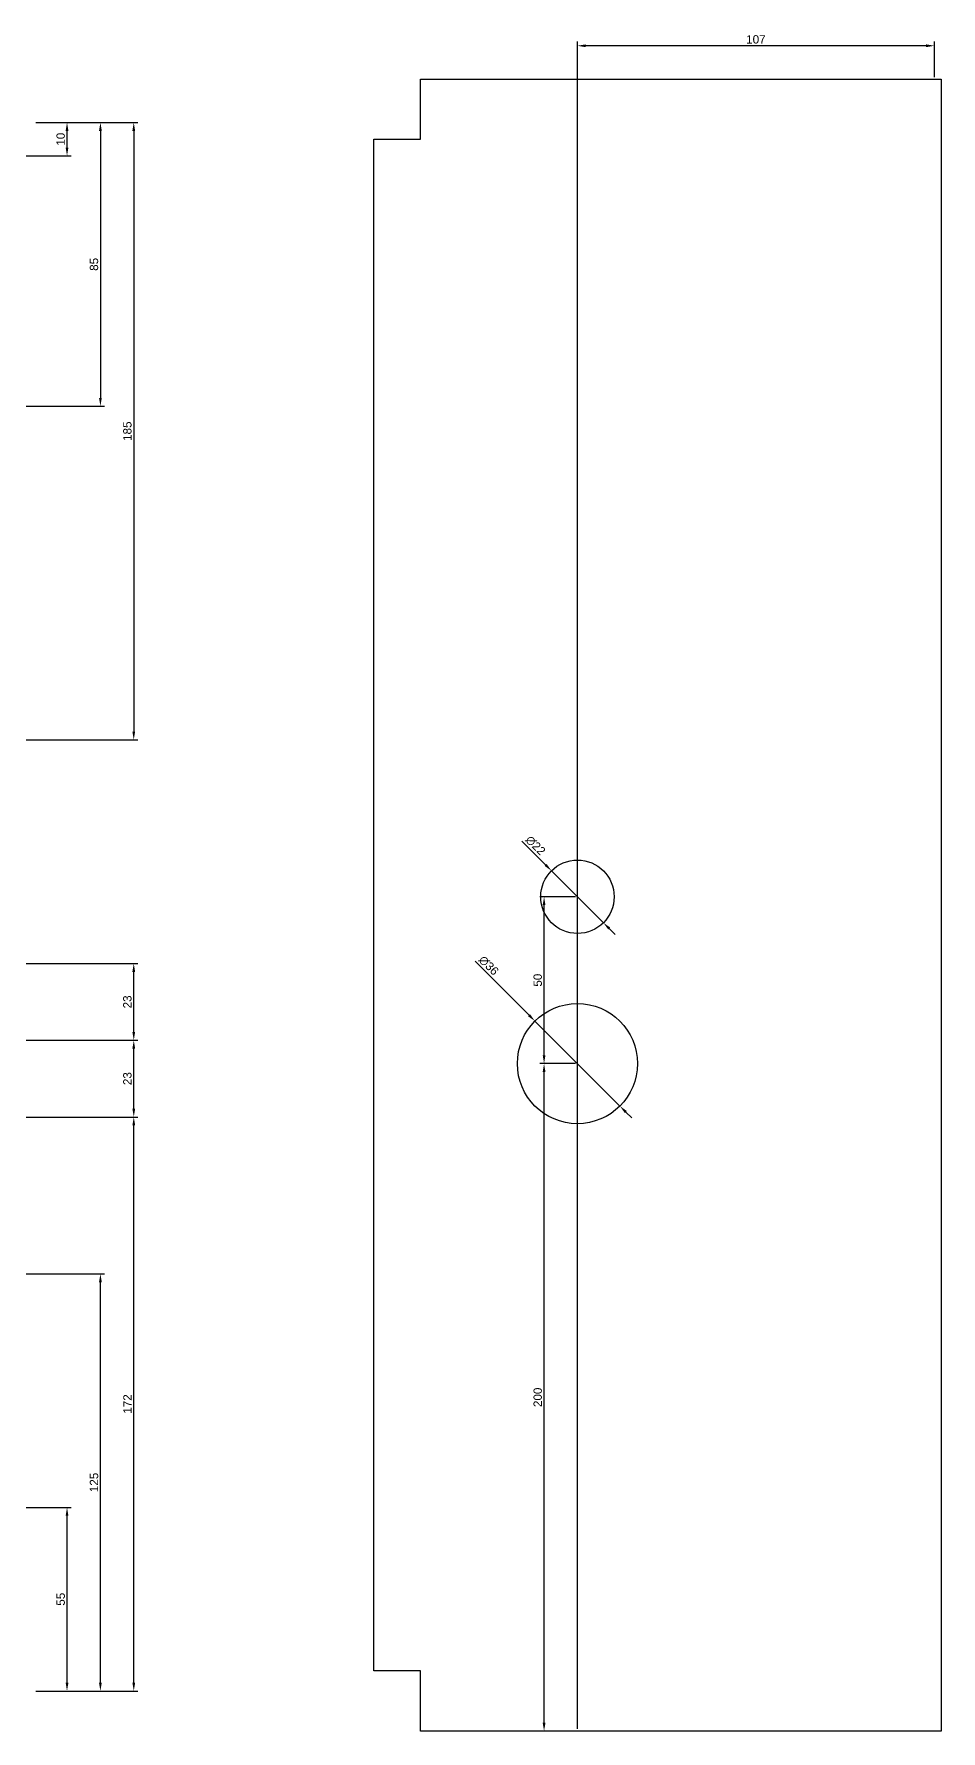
# Model space of a CAD drawing. Header units: millimetres. Extents: x 0 to 1565, y 0 to 836.
# Drawn here: x 543 to 815, y 164 to 673 of the extents above; entities that cross this region are included whole.
import ezdxf

# ---------------------------------------------------------------- set-up
doc = ezdxf.new("R2010")
doc.units = ezdxf.units.MM
for name, color, linetype in [('Dimension', 20, 'Continuous'), ('Dimension2', 62, 'Continuous'), ('Dimensions', 3, 'Continuous')]:
    doc.layers.add(name, color=color, linetype=linetype)
doc.styles.get("Standard").update_dxf_attribs({"font": 'arial.ttf'})
doc.dimstyles.new('ISO-25', dxfattribs={"dimtxt": 2.5, "dimasz": 2.5, "dimexe": 1.25, "dimexo": 0.625, "dimtad": 1, "dimtxsty": 'Standard', "dimcen": 2.5, "dimadec": 0, "dimazin": 0, "dimtfac": 1, "dimtmove": 0, "dimatfit": 3, "dimfxl": 1, "dimarcsym": 0})

# ---------------------------------------------------------------- blocks, each defined once
blk = doc.blocks.new('*D146')
at = {"layer": 'Dimensions', "color": 0, "lineweight": -2, "transparency": 16777216}
for p, q in [((706.12, 164.63), (706.12, 670.25)), ((810.62, 669), (708.62, 669)), ((813.12, 659.62), (813.12, 670.25))]:
    blk.add_line(p, q, dxfattribs=at)
at = {"layer": 'Dimensions', "color": 0, "transparency": 16777216}
for points in [[(708.62, 669.42), (708.62, 668.58), (706.12, 669)], [(810.62, 669.42), (810.62, 668.58), (813.12, 669)]]:
    blk.add_solid(points, dxfattribs=at)
at = {"layer": 'Dimensions', "color": 0, "transparency": 16777216, "insert": (759.62, 670.9), "char_height": 2.5, "attachment_point": 5}
blk.add_mtext('107', dxfattribs=at)
blk = doc.blocks.new('*D147')
at = {"layer": 'Dimensions', "color": 0, "lineweight": -2, "transparency": 16777216}
for p, q in [((705.5, 364), (694.87, 364)), ((696.12, 166.5), (696.12, 361.5)), ((705.5, 164), (694.87, 164))]:
    blk.add_line(p, q, dxfattribs=at)
at = {"layer": 'Dimensions', "color": 0, "transparency": 16777216}
for points in [[(695.71, 361.5), (696.54, 361.5), (696.12, 364)], [(695.71, 166.5), (696.54, 166.5), (696.12, 164)]]:
    blk.add_solid(points, dxfattribs=at)
at = {"layer": 'Dimensions', "color": 0, "transparency": 16777216, "insert": (694.22, 264), "char_height": 2.5, "attachment_point": 5, "rotation": 90}
blk.add_mtext('200', dxfattribs=at)
blk = doc.blocks.new('*D148')
at = {"layer": 'Dimensions', "color": 0, "lineweight": -2, "transparency": 16777216}
for p, q in [((705.5, 414), (694.87, 414)), ((696.12, 366.5), (696.12, 411.5)), ((705.5, 364), (694.87, 364))]:
    blk.add_line(p, q, dxfattribs=at)
at = {"layer": 'Dimensions', "color": 0, "transparency": 16777216}
for points in [[(695.71, 411.5), (696.54, 411.5), (696.12, 414)], [(695.71, 366.5), (696.54, 366.5), (696.12, 364)]]:
    blk.add_solid(points, dxfattribs=at)
at = {"layer": 'Dimensions', "color": 0, "transparency": 16777216, "insert": (694.22, 389), "char_height": 2.5, "attachment_point": 5, "rotation": 90}
blk.add_mtext('50', dxfattribs=at)
blk = doc.blocks.new('*D228')
at = {"layer": 'Dimensions', "color": 0, "lineweight": -2, "transparency": 16777216}
for p, q in [((675.46, 394.67), (691.63, 378.5)), ((718.85, 351.27), (693.4, 376.73)), ((720.62, 349.5), (722.39, 347.74))]:
    blk.add_line(p, q, dxfattribs=at)
at = {"layer": 'Dimensions', "color": 0, "transparency": 16777216}
for points in [[(691.92, 378.79), (691.33, 378.2), (693.4, 376.73)], [(720.92, 349.8), (720.33, 349.21), (718.85, 351.27)]]:
    blk.add_solid(points, dxfattribs=at)
at = {"layer": 'Dimensions', "color": 0, "transparency": 16777216, "insert": (679.52, 393.39), "char_height": 2.5, "attachment_point": 5, "rotation": 315}
blk.add_mtext('∅36', dxfattribs=at)
blk = doc.blocks.new('*D229')
at = {"layer": 'Dimensions', "color": 0, "lineweight": -2, "transparency": 16777216}
for p, q in [((689.49, 430.64), (696.58, 423.55)), ((713.9, 406.22), (698.35, 421.78)), ((715.67, 404.45), (717.44, 402.69))]:
    blk.add_line(p, q, dxfattribs=at)
at = {"layer": 'Dimensions', "color": 0, "transparency": 16777216}
for points in [[(696.87, 423.84), (696.28, 423.25), (698.35, 421.78)], [(715.97, 404.75), (715.38, 404.16), (713.9, 406.22)]]:
    blk.add_solid(points, dxfattribs=at)
at = {"layer": 'Dimensions', "color": 0, "transparency": 16777216, "insert": (693.54, 429.37), "char_height": 2.5, "attachment_point": 5, "rotation": 315}
blk.add_mtext('∅22', dxfattribs=at)
blk = doc.blocks.new('*D170')
at = {"layer": 'Dimension2', "color": 0, "lineweight": -2, "transparency": 16777216}
for p, q in [((543.75, 646), (554.38, 646)), ((553.13, 638.5), (553.13, 643.5)), ((63.75, 636), (554.38, 636))]:
    blk.add_line(p, q, dxfattribs=at)
at = {"layer": 'Dimension2', "color": 0, "transparency": 16777216}
for points in [[(552.71, 643.5), (553.54, 643.5), (553.13, 646)], [(552.71, 638.5), (553.54, 638.5), (553.13, 636)]]:
    blk.add_solid(points, dxfattribs=at)
at = {"layer": 'Dimension2', "color": 0, "transparency": 16777216, "insert": (551.22, 641), "char_height": 2.5, "attachment_point": 5, "rotation": 90}
blk.add_mtext('10', dxfattribs=at)
blk = doc.blocks.new('*D258')
at = {"layer": 'Dimension2', "color": 0, "lineweight": -2, "transparency": 16777216}
for p, q in [((274.75, 231), (554.37, 231)), ((553.12, 178.5), (553.12, 228.5)), ((543.75, 176), (554.37, 176))]:
    blk.add_line(p, q, dxfattribs=at)
at = {"layer": 'Dimension2', "color": 0, "transparency": 16777216}
for points in [[(552.71, 228.5), (553.54, 228.5), (553.12, 231)], [(552.71, 178.5), (553.54, 178.5), (553.12, 176)]]:
    blk.add_solid(points, dxfattribs=at)
at = {"layer": 'Dimension2', "color": 0, "transparency": 16777216, "insert": (551.23, 203.5), "char_height": 2.5, "attachment_point": 5, "rotation": 90}
blk.add_mtext('55', dxfattribs=at)
blk = doc.blocks.new('*D199')
at = {"layer": 'Dimension2', "color": 0, "lineweight": -2, "transparency": 16777216}
for p, q in [((543.75, 646), (564.38, 646)), ((563.13, 643.5), (563.13, 563.5)), ((168.75, 561), (564.38, 561))]:
    blk.add_line(p, q, dxfattribs=at)
at = {"layer": 'Dimension2', "color": 0, "transparency": 16777216}
for points in [[(562.71, 643.5), (563.54, 643.5), (563.13, 646)], [(562.71, 563.5), (563.54, 563.5), (563.13, 561)]]:
    blk.add_solid(points, dxfattribs=at)
at = {"layer": 'Dimension2', "color": 0, "transparency": 16777216, "insert": (561.22, 603.5), "char_height": 2.5, "attachment_point": 5, "rotation": 90}
blk.add_mtext('85', dxfattribs=at)
blk = doc.blocks.new('*D214')
at = {"layer": 'Dimension2', "color": 0, "lineweight": -2, "transparency": 16777216}
for p, q in [((543.75, 646), (574.38, 646)), ((573.13, 643.5), (573.13, 463.5)), ((403.75, 461), (574.38, 461))]:
    blk.add_line(p, q, dxfattribs=at)
at = {"layer": 'Dimension2', "color": 0, "transparency": 16777216}
for points in [[(572.71, 643.5), (573.54, 643.5), (573.13, 646)], [(572.71, 463.5), (573.54, 463.5), (573.13, 461)]]:
    blk.add_solid(points, dxfattribs=at)
at = {"layer": 'Dimension2', "color": 0, "transparency": 16777216, "insert": (571.22, 553.5), "char_height": 2.5, "attachment_point": 5, "rotation": 90}
blk.add_mtext('185', dxfattribs=at)
blk = doc.blocks.new('*D215')
at = {"layer": 'Dimension2', "color": 0, "lineweight": -2, "transparency": 16777216}
for p, q in [((403.75, 301), (564.38, 301)), ((563.13, 178.5), (563.13, 298.5)), ((543.75, 176), (564.38, 176))]:
    blk.add_line(p, q, dxfattribs=at)
at = {"layer": 'Dimension2', "color": 0, "transparency": 16777216}
for points in [[(562.71, 298.5), (563.54, 298.5), (563.13, 301)], [(562.71, 178.5), (563.54, 178.5), (563.13, 176)]]:
    blk.add_solid(points, dxfattribs=at)
at = {"layer": 'Dimension2', "color": 0, "transparency": 16777216, "insert": (561.22, 238.5), "char_height": 2.5, "attachment_point": 5, "rotation": 90}
blk.add_mtext('125', dxfattribs=at)
blk = doc.blocks.new('*D216')
at = {"layer": 'Dimension2', "color": 0, "lineweight": -2, "transparency": 16777216}
for p, q in [((520.75, 348), (574.38, 348)), ((573.13, 178.5), (573.13, 345.5)), ((543.75, 176), (574.38, 176))]:
    blk.add_line(p, q, dxfattribs=at)
at = {"layer": 'Dimension2', "color": 0, "transparency": 16777216}
for points in [[(572.71, 345.5), (573.54, 345.5), (573.13, 348)], [(572.71, 178.5), (573.54, 178.5), (573.13, 176)]]:
    blk.add_solid(points, dxfattribs=at)
at = {"layer": 'Dimension2', "color": 0, "transparency": 16777216, "insert": (571.24, 262), "char_height": 2.5, "attachment_point": 5, "rotation": 90}
blk.add_mtext('172', dxfattribs=at)
blk = doc.blocks.new('*D217')
at = {"layer": 'Dimension2', "color": 0, "lineweight": -2, "transparency": 16777216}
for p, q in [((484.75, 371), (574.38, 371)), ((573.13, 350.5), (573.13, 368.5)), ((543.75, 348), (574.38, 348))]:
    blk.add_line(p, q, dxfattribs=at)
at = {"layer": 'Dimension2', "color": 0, "transparency": 16777216}
for points in [[(572.71, 368.5), (573.54, 368.5), (573.13, 371)], [(572.71, 350.5), (573.54, 350.5), (573.13, 348)]]:
    blk.add_solid(points, dxfattribs=at)
at = {"layer": 'Dimension2', "color": 0, "transparency": 16777216, "insert": (571.22, 359.5), "char_height": 2.5, "attachment_point": 5, "rotation": 90}
blk.add_mtext('23', dxfattribs=at)
blk = doc.blocks.new('*D218')
at = {"layer": 'Dimension2', "color": 0, "lineweight": -2, "transparency": 16777216}
for p, q in [((448.75, 394), (574.38, 394)), ((573.13, 373.5), (573.13, 391.5)), ((543.75, 371), (574.38, 371))]:
    blk.add_line(p, q, dxfattribs=at)
at = {"layer": 'Dimension2', "color": 0, "transparency": 16777216}
for points in [[(572.71, 391.5), (573.54, 391.5), (573.13, 394)], [(572.71, 373.5), (573.54, 373.5), (573.13, 371)]]:
    blk.add_solid(points, dxfattribs=at)
at = {"layer": 'Dimension2', "color": 0, "transparency": 16777216, "insert": (571.22, 382.5), "char_height": 2.5, "attachment_point": 5, "rotation": 90}
blk.add_mtext('23', dxfattribs=at)

msp = doc.modelspace()

# ---------------------------------------------------------------- linework, layer by layer
at = {"layer": 'Dimension'}
msp.add_lwpolyline([(645.125, 641), (659.125, 641), (659.125, 659), (815.125, 659), (815.125, 164), (659.125, 164), (659.125, 182), (645.125, 182)], close=True, dxfattribs=at)
for centre, radius in [((706.125, 414), 11), ((706.125, 364), 18)]:
    msp.add_circle(centre, radius, dxfattribs=at)

# ---------------------------------------------------------------- dimensions: what is measured, and where the dimension line sits
at = {"layer": 'Dimension2'}
for base, p1, p2, picture, middle in [((553.125, 646), (63.125, 636), (543.125, 646), '*D170', (551.224, 641)), ((563.125, 561), (543.125, 646), (168.125, 561), '*D199', (561.224, 603.5)), ((573.125, 461), (543.125, 646), (403.125, 461), '*D214', (571.224, 553.5)), ((573.125, 394), (543.125, 371), (448.125, 394), '*D218', (571.223, 382.5)), ((573.125, 371), (543.125, 348), (484.125, 371), '*D217', (571.223, 359.5)), ((573.125, 348), (543.125, 176), (520.125, 348), '*D216', (571.245, 262)), ((563.125, 301), (543.125, 176), (403.125, 301), '*D215', (561.224, 238.5)), ((553.125, 231), (543.125, 176), (274.125, 231), '*D258', (551.229, 203.5))]:
    dim = msp.add_linear_dim(base=base, p1=p1, p2=p2, angle=90, dimstyle='ISO-25', dxfattribs=at)
    dim.commit()
    dim.dimension.update_dxf_attribs({"geometry": picture, "text_midpoint": middle})
at = {"layer": 'Dimensions'}
for base, p1, p2, angle, picture, middle in [((706.125, 669), (813.125, 659), (706.125, 164), 180, '*D146', (759.625, 670.901)), ((696.125, 414), (706.125, 364), (706.125, 414), 90, '*D148', (694.224, 389)), ((696.125, 364), (706.125, 164), (706.125, 364), 90, '*D147', (694.224, 264))]:
    dim = msp.add_linear_dim(base=base, p1=p1, p2=p2, angle=angle, dimstyle='ISO-25', dxfattribs=at)
    dim.commit()
    dim.dimension.update_dxf_attribs({"geometry": picture, "text_midpoint": middle})
dim = msp.add_diameter_dim_2p(p1=(713.903, 406.222), p2=(698.347, 421.778), dimstyle='ISO-25', dxfattribs=at)
dim.commit()
dim.dimension.update_dxf_attribs({"geometry": '*D229', "text_midpoint": (693.545, 429.368)})
dim = msp.add_diameter_dim_2p(p1=(718.853, 351.272), p2=(693.397, 376.728), dimstyle='ISO-25', dxfattribs=at)
dim.commit()
dim.dimension.update_dxf_attribs({"geometry": '*D228', "text_midpoint": (678.125, 392), "dimtype": 163})

doc.saveas('drawing.dxf')
